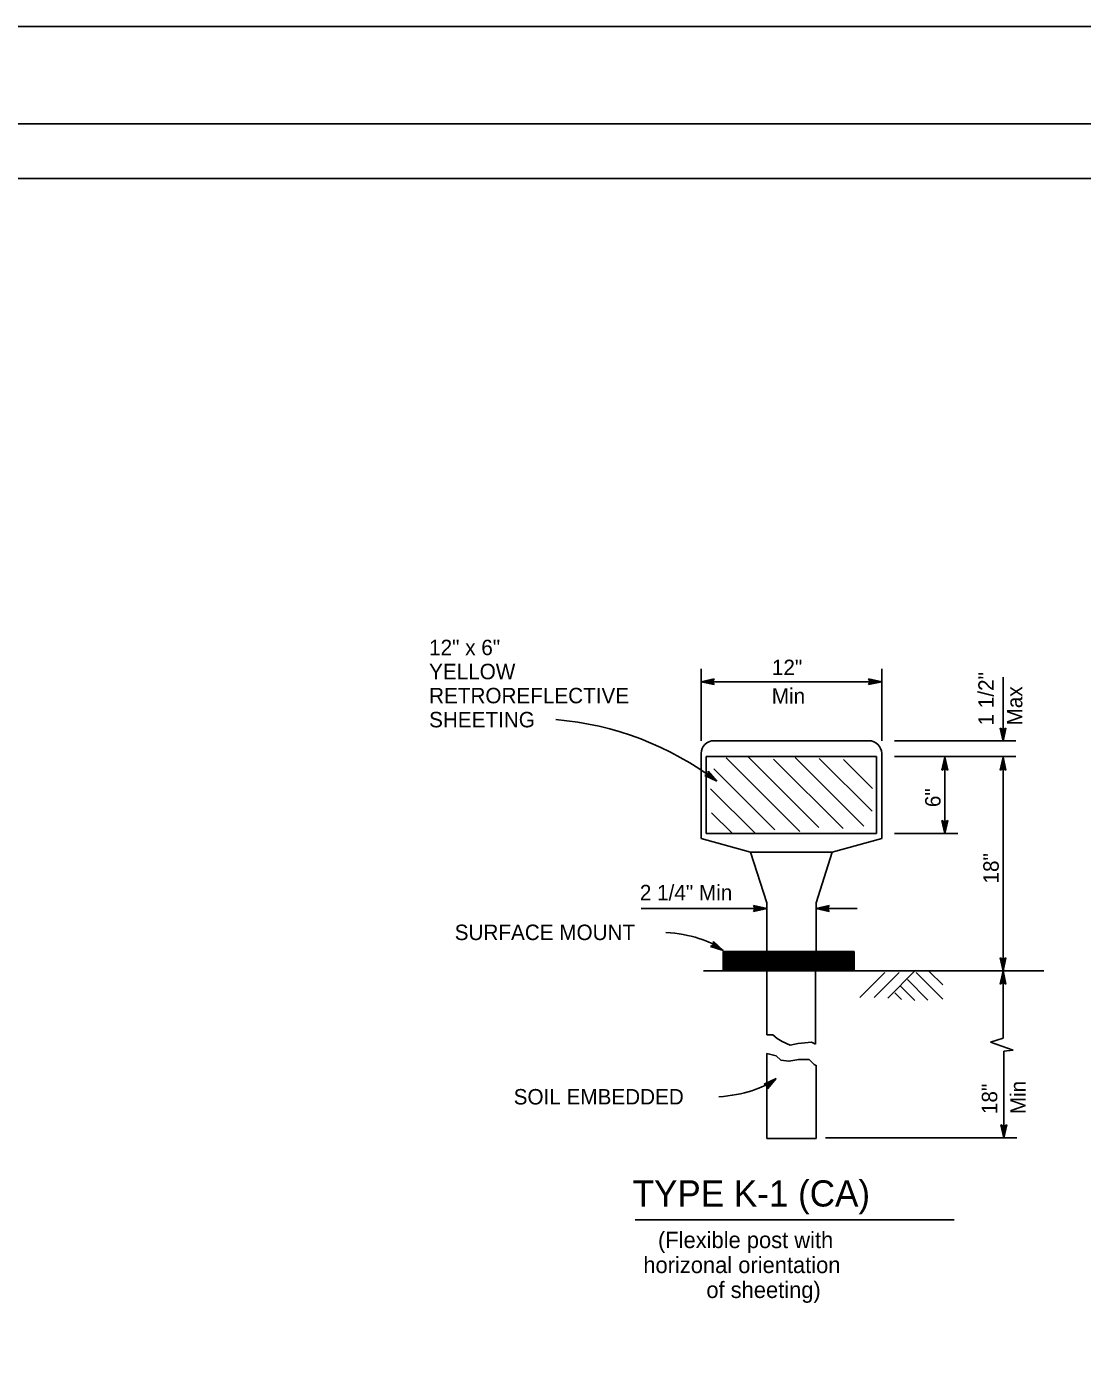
# Model space of a CAD drawing. Extents: x -894 to 866, y -476 to 714.
# Drawn here: x -373 to 111, y 103 to 714 of the extents above; entities that cross this region are included whole.
import ezdxf

# ---------------------------------------------------------------- set-up
doc = ezdxf.new("R2010")
doc.units = 0
for name, color, linetype in [('10 Sheet Format', 7, 'Continuous'), ('56 Stage 3 Anno', 7, 'Continuous'), ('57 Undefined', 7, 'Continuous'), ('59 Sndwall Anno', 7, 'Continuous'), ('60 Nongeo Data', 7, 'Continuous')]:
    doc.layers.add(name, color=color, linetype=linetype)

msp = doc.modelspace()

# ---------------------------------------------------------------- linework, layer by layer
at = {"layer": '10 Sheet Format'}
msp.add_line((-813.45, 643.96), (811.55, 643.96), dxfattribs=at)
for points in [[(-894.04, 713.56), (865.96, 713.56), (865.96, -476.44), (-894.04, -476.44)], [(-863.43, 668.96), (836.57, 668.96), (836.57, -431.04), (-863.43, -431.04)], [(-863.43, 668.96), (836.57, 668.96), (836.57, -431.04), (-863.43, -431.04)]]:
    msp.add_lwpolyline(points, close=True, dxfattribs=at)
at = {"layer": '56 Stage 3 Anno'}
for p, q in [((-63.81, 386.32), (-63.81, 419.27)), ((18.92, 386.32), (18.92, 419.27)), ((74.53, 386.13), (74.53, 415.38)), ((-63.81, 413.36), (-57.81, 414.69)), ((-63.81, 413.36), (18.92, 413.36)), ((-57.81, 412.02), (-63.81, 413.36)), ((-63.81, 413.36), (-63.81, 413.36)), ((-58.02, 412.38), (-62.43, 413.36)), ((-62.42, 413.36), (-58.04, 414.33)), ((-61.05, 413.36), (-58.22, 413.99)), ((-58.26, 412.74), (-61.05, 413.36)), ((-59.66, 413.36), (-58.45, 413.63)), ((-58.43, 413.08), (-59.66, 413.36)), ((-57.81, 414.69), (-58.61, 413.36)), ((-58.61, 413.36), (-57.81, 412.02)), ((-57.81, 414.69), (-57.81, 414.69)), ((-57.81, 412.02), (-57.81, 412.02)), ((13.72, 413.36), (12.92, 414.7)), ((12.92, 414.7), (12.92, 414.7)), ((12.92, 414.7), (18.92, 413.36)), ((18.92, 413.36), (12.92, 412.03)), ((12.92, 412.03), (13.72, 413.36)), ((12.92, 412.03), (12.92, 412.03)), ((13.13, 414.35), (17.54, 413.36)), ((17.53, 413.36), (13.15, 412.39)), ((16.15, 413.36), (13.33, 412.74)), ((13.37, 413.99), (16.15, 413.36)), ((13.54, 413.64), (14.77, 413.36)), ((14.77, 413.36), (13.56, 413.1)), ((18.92, 413.36), (18.92, 413.36)), ((74.53, 386.13), (73.2, 392.13)), ((73.2, 392.13), (73.2, 392.13)), ((73.2, 392.13), (74.53, 391.33)), ((74.52, 387.52), (73.56, 391.9)), ((74.53, 388.89), (73.9, 391.72)), ((74.53, 390.27), (74.26, 391.48)), ((74.53, 391.33), (75.87, 392.13)), ((75.87, 392.13), (74.53, 386.13)), ((75.51, 391.91), (74.53, 387.51)), ((75.15, 391.68), (74.53, 388.89)), ((74.81, 391.5), (74.53, 390.27)), ((75.87, 392.13), (75.87, 392.13)), ((24.82, 386.32), (80.43, 386.32)), ((74.53, 386.13), (74.53, 386.13)), ((24.82, 379.01), (80.43, 379.01)), ((46.54, 372.82), (47.88, 378.82)), ((47.88, 343.79), (47.88, 378.82)), ((47.88, 378.82), (47.88, 378.82)), ((47.88, 378.82), (49.21, 372.82)), ((73.19, 372.82), (74.53, 378.82)), ((74.53, 280.81), (74.53, 378.82)), ((74.53, 378.82), (74.53, 378.82)), ((74.53, 378.82), (75.86, 372.82)), ((-60.7, 370.87), (-60.53, 372.42)), ((-60.53, 372.42), (-60.53, 372.42)), ((-60.53, 372.42), (-56.56, 367.73)), ((47.88, 373.62), (46.54, 372.82)), ((46.54, 372.82), (46.54, 372.82)), ((46.9, 373.04), (47.88, 377.44)), ((47.26, 373.27), (47.88, 376.06)), ((47.6, 373.45), (47.88, 374.68)), ((47.88, 377.43), (48.85, 373.05)), ((47.88, 376.06), (48.5, 373.23)), ((47.88, 374.68), (48.14, 373.47)), ((49.21, 372.82), (47.88, 373.62)), ((49.21, 372.82), (49.21, 372.82)), ((74.53, 373.62), (73.19, 372.82)), ((73.19, 372.82), (73.19, 372.82)), ((73.54, 373.04), (74.53, 377.44)), ((73.9, 373.27), (74.53, 376.06)), ((74.25, 373.45), (74.52, 374.68)), ((74.52, 374.68), (74.79, 373.47)), ((74.53, 377.43), (75.5, 373.05)), ((74.53, 376.06), (75.15, 373.23)), ((75.86, 372.82), (74.53, 373.62)), ((75.86, 372.82), (75.86, 372.82)), ((-62.14, 370.3), (-60.7, 370.87)), ((-56.56, 367.73), (-62.14, 370.3)), ((-62.14, 370.3), (-62.14, 370.3)), ((-57.67, 368.56), (-61.74, 370.44)), ((-58.76, 369.4), (-61.39, 370.61)), ((-59.86, 370.24), (-60.98, 370.75)), ((-60.67, 371.2), (-59.86, 370.24)), ((-60.6, 371.58), (-58.76, 369.4)), ((-60.57, 372.01), (-57.66, 368.56)), ((-56.56, 367.73), (-56.56, 367.73)), ((47.88, 343.79), (46.55, 349.79)), ((46.55, 349.79), (46.55, 349.79)), ((46.55, 349.79), (47.88, 348.99)), ((47.88, 345.18), (46.91, 349.55)), ((47.88, 346.55), (47.26, 349.38)), ((47.88, 347.93), (47.62, 349.14)), ((47.88, 348.99), (49.22, 349.79)), ((49.22, 349.79), (47.88, 343.79)), ((48.86, 349.57), (47.88, 345.17)), ((48.5, 349.34), (47.88, 346.55)), ((48.16, 349.16), (47.88, 347.93)), ((49.22, 349.79), (49.22, 349.79)), ((24.82, 343.79), (53.79, 343.79)), ((47.88, 343.79), (47.88, 343.79)), ((-91.26, 309.44), (-33.77, 309.44)), ((-38.97, 309.44), (-39.77, 310.78)), ((-39.77, 310.78), (-39.77, 310.78)), ((-39.77, 310.78), (-33.77, 309.44)), ((-33.77, 309.44), (-39.77, 308.11)), ((-39.77, 308.11), (-38.97, 309.44)), ((-39.77, 308.11), (-39.77, 308.11)), ((-39.55, 310.42), (-35.15, 309.44)), ((-35.16, 309.43), (-39.54, 308.47)), ((-36.53, 309.44), (-39.36, 308.81)), ((-39.32, 310.06), (-36.53, 309.44)), ((-39.14, 309.71), (-37.91, 309.44)), ((-37.91, 309.44), (-39.12, 309.17)), ((-33.77, 309.44), (-33.77, 309.44)), ((-11.12, 309.44), (-5.12, 310.77)), ((-5.12, 308.1), (-11.12, 309.44)), ((-11.12, 309.44), (-11.12, 309.44)), ((-11.12, 309.44), (7.64, 309.44)), ((-5.34, 308.45), (-9.74, 309.44)), ((-9.73, 309.44), (-5.36, 310.41)), ((-8.36, 309.43), (-5.53, 310.06)), ((-5.57, 308.81), (-8.36, 309.43)), ((-6.98, 309.43), (-5.77, 309.7)), ((-5.75, 309.16), (-6.98, 309.43)), ((-5.12, 310.77), (-5.92, 309.44)), ((-5.92, 309.44), (-5.12, 308.1)), ((-5.12, 310.77), (-5.12, 310.77)), ((-5.12, 308.1), (-5.12, 308.1)), ((-58.15, 292.79), (-58.17, 294.35)), ((-58.17, 294.35), (-58.17, 294.35)), ((-58.17, 294.35), (-53.66, 290.18)), ((-58.16, 293.94), (-54.85, 290.87)), ((-58.16, 293.12), (-57.24, 292.27)), ((-58.14, 293.51), (-56.05, 291.57)), ((-59.51, 292.05), (-58.15, 292.79)), ((-53.66, 290.18), (-59.51, 292.05)), ((-59.51, 292.05), (-59.51, 292.05)), ((-54.86, 290.88), (-59.13, 292.24)), ((-56.05, 291.57), (-58.8, 292.45)), ((-57.24, 292.27), (-58.42, 292.64)), ((-53.66, 290.18), (-53.66, 290.18)), ((73.19, 274.81), (74.53, 280.81)), ((74.53, 280.81), (73.2, 286.81)), ((73.2, 286.81), (73.2, 286.81)), ((73.2, 286.81), (74.53, 286.01)), ((74.52, 282.21), (73.56, 286.58)), ((74.53, 283.58), (73.9, 286.4)), ((74.53, 284.96), (74.26, 286.17)), ((74.53, 286.01), (75.87, 286.81)), ((75.87, 286.81), (74.53, 280.81)), ((75.51, 286.6), (74.53, 282.19)), ((75.15, 286.36), (74.53, 283.58)), ((74.81, 286.19), (74.53, 284.96)), ((74.53, 249.97), (74.53, 280.81)), ((74.53, 280.81), (74.53, 280.81)), ((74.53, 280.81), (74.53, 280.81)), ((74.53, 280.81), (75.86, 274.81)), ((75.87, 286.81), (75.87, 286.81)), ((74.53, 275.61), (73.19, 274.81)), ((73.19, 274.81), (73.19, 274.81)), ((73.54, 275.03), (74.53, 279.44)), ((73.9, 275.27), (74.53, 278.05)), ((74.25, 275.44), (74.52, 276.67)), ((74.52, 276.67), (74.79, 275.46)), ((74.53, 279.42), (75.5, 275.05)), ((74.53, 278.05), (75.15, 275.23)), ((75.86, 274.81), (74.53, 275.61)), ((75.86, 274.81), (75.86, 274.81)), ((68.82, 248.1), (74.53, 249.97)), ((79.09, 244.56), (68.82, 248.1)), ((74.87, 243.99), (79.09, 244.56)), ((74.87, 204.29), (74.87, 243.99)), ((-34.96, 228.92), (-29.36, 231.46)), ((-33.51, 228.33), (-34.96, 228.92)), ((-34.96, 228.92), (-34.96, 228.92)), ((-34.57, 228.77), (-30.46, 230.63)), ((-34.17, 228.62), (-31.57, 229.8)), ((-33.82, 228.45), (-32.67, 228.97)), ((-33.35, 226.79), (-33.51, 228.33)), ((-32.67, 228.97), (-33.48, 228.03)), ((-31.57, 229.8), (-33.45, 227.6)), ((-30.47, 230.62), (-33.38, 227.22)), ((-29.36, 231.46), (-33.35, 226.79)), ((-33.35, 226.79), (-33.35, 226.79)), ((-29.36, 231.46), (-29.36, 231.46)), ((74.87, 204.29), (73.54, 210.29)), ((73.54, 210.29), (73.54, 210.29)), ((73.54, 210.29), (74.87, 209.49)), ((74.86, 205.68), (73.9, 210.05)), ((74.87, 207.05), (74.24, 209.87)), ((74.87, 208.43), (74.6, 209.64)), ((74.87, 209.49), (76.21, 210.29)), ((76.21, 210.29), (74.87, 204.29)), ((75.85, 210.07), (74.87, 205.67)), ((75.49, 209.84), (74.87, 207.05)), ((75.15, 209.66), (74.87, 208.43)), ((76.21, 210.29), (76.21, 210.29)), ((-6.79, 204.29), (80.77, 204.29)), ((74.87, 204.29), (74.87, 204.29))]:
    msp.add_line(p, q, dxfattribs=at)
msp.add_arc((-141.86, 255.44), 141.01, 52.77739, 85.31123, dxfattribs=at)
for centre, major_axis, start_param, end_param in [((-274.74, 141.58), (-227.48, -141.7), 3.256999, 3.527553), ((-250.43, 380.05), (-227.48, 141.7), 2.755632, 3.026186)]:
    msp.add_ellipse(centre, major_axis=major_axis, ratio=0.299377, start_param=start_param, end_param=end_param, dxfattribs=at)
at = {"layer": '57 Undefined'}
msp.add_line((-94.08, 166.81), (52.12, 166.81), dxfattribs=at)
at = {"layer": '59 Sndwall Anno'}
for p, q in [((-18.56, 344.66), (-52.35, 378.45)), ((-9.83, 346.54), (-42.12, 378.82)), ((10.72, 347.2), (-20.69, 378.61)), ((-30.02, 345.52), (-57.91, 373.41)), ((1.2, 346.12), (-30.57, 377.88)), ((14.53, 354), (-9.67, 378.19)), ((14.73, 364.41), (1.36, 377.78)), ((-39.02, 343.91), (-59.43, 364.32)), ((-49.6, 343.89), (-59.02, 353.3)), ((21.73, 268.39), (34.47, 281.13)), ((8.92, 268.62), (20.35, 280.06)), ((15.44, 268.62), (26.87, 280.04)), ((40.14, 267.45), (30.71, 276.88)), ((46.89, 267.92), (34.66, 280.15)), ((46.89, 274.44), (40.72, 280.62)), ((28.02, 267.69), (24.91, 270.8)), ((34.08, 267.22), (27.21, 274.09))]:
    msp.add_line(p, q, dxfattribs=at)
at = {"layer": '60 Nongeo Data'}
for p, q in [((13.01, 386.32), (-57.9, 386.32)), ((-63.81, 380.41), (-63.81, 341.43)), ((-61.45, 379.01), (-61.45, 343.79)), ((16.55, 379.01), (-61.45, 379.01)), ((16.55, 343.79), (16.55, 379.01)), ((18.92, 341.43), (18.92, 380.41)), ((16.55, 343.79), (-61.45, 343.79)), ((-41.2, 335.19), (-63.81, 341.43)), ((18.92, 341.43), (-3.7, 335.19)), ((-33.77, 311.98), (-41.2, 335.19)), ((-41.2, 335.19), (-3.7, 335.19)), ((-11.12, 311.98), (-3.7, 335.19)), ((-33.77, 311.98), (-33.77, 280.81)), ((-11.12, 311.98), (-11.12, 280.81)), ((-53.63, 289.64), (6.37, 289.64)), ((-53.63, 280.81), (-53.63, 289.64)), ((-53.33, 280.81), (-53.33, 289.64)), ((-53.03, 280.81), (-53.03, 289.64)), ((-52.73, 280.81), (-52.73, 289.64)), ((-52.43, 280.81), (-52.43, 289.64)), ((-52.13, 280.81), (-52.13, 289.64)), ((-51.83, 280.81), (-51.83, 289.64)), ((-51.53, 280.81), (-51.53, 289.64)), ((-51.23, 280.81), (-51.23, 289.64)), ((-50.93, 280.81), (-50.93, 289.64)), ((-50.63, 280.81), (-50.63, 289.64)), ((-50.33, 280.81), (-50.33, 289.64)), ((-50.03, 280.81), (-50.03, 289.64)), ((-49.73, 280.81), (-49.73, 289.64)), ((-49.43, 280.81), (-49.43, 289.64)), ((-49.13, 280.81), (-49.13, 289.64)), ((-48.83, 280.81), (-48.83, 289.64)), ((-48.53, 280.81), (-48.53, 289.64)), ((-48.23, 280.81), (-48.23, 289.64)), ((-47.93, 280.81), (-47.93, 289.64)), ((-47.63, 280.81), (-47.63, 289.64)), ((-47.33, 280.81), (-47.33, 289.64)), ((-47.03, 280.81), (-47.03, 289.64)), ((-46.73, 280.81), (-46.73, 289.64)), ((-46.43, 280.81), (-46.43, 289.64)), ((-46.13, 280.81), (-46.13, 289.64)), ((-45.83, 280.81), (-45.83, 289.64)), ((-45.53, 280.81), (-45.53, 289.64)), ((-45.23, 280.81), (-45.23, 289.64)), ((-44.93, 280.81), (-44.93, 289.64)), ((-44.63, 280.81), (-44.63, 289.64)), ((-44.33, 280.81), (-44.33, 289.64)), ((-44.03, 280.81), (-44.03, 289.64)), ((-43.73, 280.81), (-43.73, 289.64)), ((-43.43, 280.81), (-43.43, 289.64)), ((-43.13, 280.81), (-43.13, 289.64)), ((-42.83, 280.81), (-42.83, 289.64)), ((-42.53, 280.81), (-42.53, 289.64)), ((-42.23, 280.81), (-42.23, 289.64)), ((-41.93, 280.81), (-41.93, 289.64)), ((-41.63, 280.81), (-41.63, 289.64)), ((-41.33, 280.81), (-41.33, 289.64)), ((-41.03, 280.81), (-41.03, 289.64)), ((-40.73, 280.81), (-40.73, 289.64)), ((-40.43, 280.81), (-40.43, 289.64)), ((-40.13, 280.81), (-40.13, 289.64)), ((-39.83, 280.81), (-39.83, 289.64)), ((-39.53, 280.81), (-39.53, 289.64)), ((-39.23, 280.81), (-39.23, 289.64)), ((-38.93, 280.81), (-38.93, 289.64)), ((-38.63, 280.81), (-38.63, 289.64)), ((-38.33, 280.81), (-38.33, 289.64)), ((-38.03, 280.81), (-38.03, 289.64)), ((-37.73, 280.81), (-37.73, 289.64)), ((-37.43, 280.81), (-37.43, 289.64)), ((-37.13, 280.81), (-37.13, 289.64)), ((-36.83, 280.81), (-36.83, 289.64)), ((-36.53, 280.81), (-36.53, 289.64)), ((-36.23, 280.81), (-36.23, 289.64)), ((-35.93, 280.81), (-35.93, 289.64)), ((-35.63, 280.81), (-35.63, 289.64)), ((-35.33, 280.81), (-35.33, 289.64)), ((-35.03, 280.81), (-35.03, 289.64)), ((-34.73, 280.81), (-34.73, 289.64)), ((-34.43, 280.81), (-34.43, 289.64)), ((-34.13, 280.81), (-34.13, 289.64)), ((-33.83, 280.81), (-33.83, 289.64)), ((-33.53, 280.81), (-33.53, 289.64)), ((-33.23, 280.81), (-33.23, 289.64)), ((-32.93, 280.81), (-32.93, 289.64)), ((-32.63, 280.81), (-32.63, 289.64)), ((-32.33, 280.81), (-32.33, 289.64)), ((-32.03, 280.81), (-32.03, 289.64)), ((-31.73, 280.81), (-31.73, 289.64)), ((-31.43, 280.81), (-31.43, 289.64)), ((-31.13, 280.81), (-31.13, 289.64)), ((-30.83, 280.81), (-30.83, 289.64)), ((-30.53, 280.81), (-30.53, 289.64)), ((-30.23, 280.81), (-30.23, 289.64)), ((-29.93, 280.81), (-29.93, 289.64)), ((-29.63, 280.81), (-29.63, 289.64)), ((-29.33, 280.81), (-29.33, 289.64)), ((-29.03, 280.81), (-29.03, 289.64)), ((-28.73, 280.81), (-28.73, 289.64)), ((-28.43, 280.81), (-28.43, 289.64)), ((-28.13, 280.81), (-28.13, 289.64)), ((-27.83, 280.81), (-27.83, 289.64)), ((-27.53, 280.81), (-27.53, 289.64)), ((-27.23, 280.81), (-27.23, 289.64)), ((-26.93, 280.81), (-26.93, 289.64)), ((-26.63, 280.81), (-26.63, 289.64)), ((-26.33, 280.81), (-26.33, 289.64)), ((-26.03, 280.81), (-26.03, 289.64)), ((-25.73, 280.81), (-25.73, 289.64)), ((-25.43, 280.81), (-25.43, 289.64)), ((-25.13, 280.81), (-25.13, 289.64)), ((-24.83, 280.81), (-24.83, 289.64)), ((-24.53, 280.81), (-24.53, 289.64)), ((-24.53, 280.81), (-24.53, 289.64)), ((-24.23, 280.81), (-24.23, 289.64)), ((-24.23, 280.81), (-24.23, 289.64)), ((-23.93, 280.81), (-23.93, 289.64)), ((-23.93, 280.81), (-23.93, 289.64)), ((-23.63, 280.81), (-23.63, 289.64)), ((-23.63, 280.81), (-23.63, 289.64)), ((-23.33, 280.81), (-23.33, 289.64)), ((-23.33, 280.81), (-23.33, 289.64)), ((-23.03, 280.81), (-23.03, 289.64)), ((-23.03, 280.81), (-23.03, 289.64)), ((-22.73, 280.81), (-22.73, 289.64)), ((-22.73, 280.81), (-22.73, 289.64)), ((-22.43, 280.81), (-22.43, 289.64)), ((-22.43, 280.81), (-22.43, 289.64)), ((-22.13, 280.81), (-22.13, 289.64)), ((-21.83, 280.81), (-21.83, 289.64)), ((-21.53, 280.81), (-21.53, 289.64)), ((-21.23, 280.81), (-21.23, 289.64)), ((-20.93, 280.81), (-20.93, 289.64)), ((-20.63, 280.81), (-20.63, 289.64)), ((-20.33, 280.81), (-20.33, 289.64)), ((-20.03, 280.81), (-20.03, 289.64)), ((-19.73, 280.81), (-19.73, 289.64)), ((-19.43, 280.81), (-19.43, 289.64)), ((-19.13, 280.81), (-19.13, 289.64)), ((-18.83, 280.81), (-18.83, 289.64)), ((-18.53, 280.81), (-18.53, 289.64)), ((-18.23, 280.81), (-18.23, 289.64)), ((-17.93, 280.81), (-17.93, 289.64)), ((-17.63, 280.81), (-17.63, 289.64)), ((-17.33, 280.81), (-17.33, 289.64)), ((-17.03, 280.81), (-17.03, 289.64)), ((-16.73, 280.81), (-16.73, 289.64)), ((-16.43, 280.81), (-16.43, 289.64)), ((-16.13, 280.81), (-16.13, 289.64)), ((-15.83, 280.81), (-15.83, 289.64)), ((-15.53, 280.81), (-15.53, 289.64)), ((-15.23, 280.81), (-15.23, 289.64)), ((-14.93, 280.81), (-14.93, 289.64)), ((-14.63, 280.81), (-14.63, 289.64)), ((-14.33, 280.81), (-14.33, 289.64)), ((-14.03, 280.81), (-14.03, 289.64)), ((-13.73, 280.81), (-13.73, 289.64)), ((-13.43, 280.81), (-13.43, 289.64)), ((-13.13, 280.81), (-13.13, 289.64)), ((-12.83, 280.81), (-12.83, 289.64)), ((-12.53, 280.81), (-12.53, 289.64)), ((-12.23, 280.81), (-12.23, 289.64)), ((-11.93, 280.81), (-11.93, 289.64)), ((-11.63, 280.81), (-11.63, 289.64)), ((-11.33, 280.81), (-11.33, 289.64)), ((-11.03, 280.81), (-11.03, 289.64)), ((-10.73, 280.81), (-10.73, 289.64)), ((-10.43, 280.81), (-10.43, 289.64)), ((-10.13, 280.81), (-10.13, 289.64)), ((-9.83, 280.81), (-9.83, 289.64)), ((-9.53, 280.81), (-9.53, 289.64)), ((-9.23, 280.81), (-9.23, 289.64)), ((-8.93, 280.81), (-8.93, 289.64)), ((-8.63, 280.81), (-8.63, 289.64)), ((-8.33, 280.81), (-8.33, 289.64)), ((-8.03, 280.81), (-8.03, 289.64)), ((-7.73, 280.81), (-7.73, 289.64)), ((-7.43, 280.81), (-7.43, 289.64)), ((-7.13, 280.81), (-7.13, 289.64)), ((-6.83, 280.81), (-6.83, 289.64)), ((-6.53, 280.81), (-6.53, 289.64)), ((-6.23, 280.81), (-6.23, 289.64)), ((-5.93, 280.81), (-5.93, 289.64)), ((-5.63, 280.81), (-5.63, 289.64)), ((-5.33, 280.81), (-5.33, 289.64)), ((-5.03, 280.81), (-5.03, 289.64)), ((-4.73, 280.81), (-4.73, 289.64)), ((-4.43, 280.81), (-4.43, 289.64)), ((-4.13, 280.81), (-4.13, 289.64)), ((-3.83, 280.81), (-3.83, 289.64)), ((-3.53, 280.81), (-3.53, 289.64)), ((-3.23, 280.81), (-3.23, 289.64)), ((-2.93, 280.81), (-2.93, 289.64)), ((-2.63, 280.81), (-2.63, 289.64)), ((-2.33, 280.81), (-2.33, 289.64)), ((-2.03, 280.81), (-2.03, 289.64)), ((-1.73, 280.81), (-1.73, 289.64)), ((-1.43, 280.81), (-1.43, 289.64)), ((-1.13, 280.81), (-1.13, 289.64)), ((-0.83, 280.81), (-0.83, 289.64)), ((-0.53, 280.81), (-0.53, 289.64)), ((-0.23, 280.81), (-0.23, 289.64)), ((0.07, 280.81), (0.07, 289.64)), ((0.37, 280.81), (0.37, 289.64)), ((0.67, 280.81), (0.67, 289.64)), ((0.97, 280.81), (0.97, 289.64)), ((1.27, 280.81), (1.27, 289.64)), ((1.57, 280.81), (1.57, 289.64)), ((1.87, 280.81), (1.87, 289.64)), ((2.17, 280.81), (2.17, 289.64)), ((2.47, 280.81), (2.47, 289.64)), ((2.77, 280.81), (2.77, 289.64)), ((3.07, 280.81), (3.07, 289.64)), ((3.37, 280.81), (3.37, 289.64)), ((3.67, 280.81), (3.67, 289.64)), ((3.97, 280.81), (3.97, 289.64)), ((4.27, 280.81), (4.27, 289.64)), ((4.57, 280.81), (4.57, 289.64)), ((4.87, 280.81), (4.87, 289.64)), ((5.17, 280.81), (5.17, 289.64)), ((5.47, 280.81), (5.47, 289.64)), ((5.77, 280.81), (5.77, 289.64)), ((6.07, 280.81), (6.07, 289.64)), ((6.37, 280.81), (6.37, 289.64)), ((6.37, 280.81), (6.37, 289.64)), ((-62.74, 280.81), (93.26, 280.81)), ((-33.77, 280.81), (-33.77, 251.51)), ((-11.45, 280.81), (-11.45, 247.25)), ((-33.77, 242.92), (-33.77, 204)), ((-11.02, 237.43), (-11.02, 204)), ((-33.77, 204), (-11.02, 204))]:
    msp.add_line(p, q, dxfattribs=at)
for points in [[(-33.77, 251.51), (-30.92, 251.51), (-28.95, 249.82), (-26.7, 248.42), (-23.05, 246.74), (-20.81, 247.3), (-19.4, 247.58), (-13.23, 248.14), (-11.45, 247.25)], [(-33.77, 242.92), (-29.47, 241.92), (-27.23, 239.96), (-23.58, 239.4), (-19.09, 240.24), (-14.31, 240.24), (-12.07, 237.99), (-10.9, 237.29)]]:
    msp.add_lwpolyline(points, dxfattribs=at)
for centre, start, end in [((-57.9, 380.41), 90, 180), ((13.01, 380.41), 0, 90)]:
    msp.add_arc(centre, 5.91, start, end, dxfattribs=at)

# ---------------------------------------------------------------- texts
at = {"layer": '57 Undefined'}
for s, height, p in [('12" x 6"', 7.087, (-188.42, 425.51)), ('YELLOW', 7.087, (-188.42, 414.48)), ('12"', 7.087, (-31.38, 416.36)), ('RETROREFLECTIVE', 7.0866, (-188.42, 403.46)), ('Min', 7.087, (-31.43, 403.27)), ('SHEETING', 7.087, (-188.42, 392.44)), ('2 1/4" Min', 7.087, (-91.87, 313.17)), ('SURFACE MOUNT', 7.0866, (-176.69, 294.95)), ('SOIL EMBEDDED', 7.0866, (-149.68, 219.6)), ('TYPE K-1 (CA)', 12, (-95.18, 172.85)), ('(Flexible post with', 7.5, (-83.55, 153.78)), ('horizonal orientation', 7.5, (-90.28, 142.34)), ('of sheeting)', 7.5, (-61.4, 130.91))]:
    msp.add_text(s, height=height, dxfattribs=at).set_placement(p)
for s, p in [('1 1/2"', (70.28, 393.32)), ('Max', (83.37, 393.32)), ('6"', (45.91, 355.88)), ('18"', (72.56, 320.88)), ('18"', (71.87, 215.21)), ('Min', (84.95, 215.16))]:
    msp.add_text(s, height=7.087, rotation=90, dxfattribs=at).set_placement(p)

doc.saveas('drawing.dxf')
